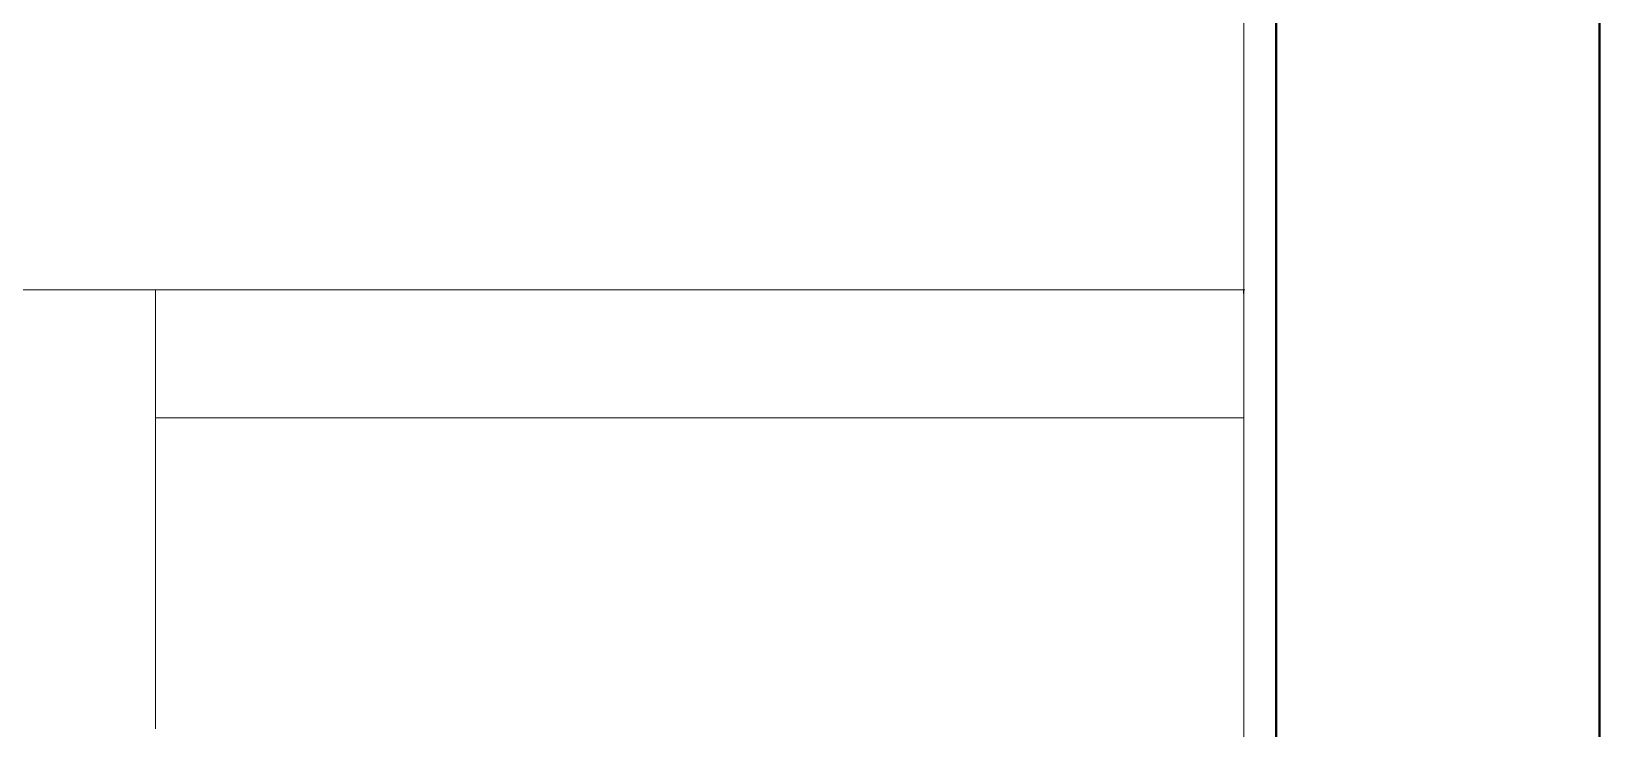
# Model space of a CAD drawing. Extents: x 65572 to 72871, y 30718 to 33858.
# Drawn here: x 65691.27 to 65715.5, y 31737.31 to 31748.09 of the extents above; entities that cross this region are included whole.
import ezdxf

# ---------------------------------------------------------------- set-up
doc = ezdxf.new("R2010")
doc.units = 0
doc.header["$LTSCALE"] = 0.5
doc.header["$MEASUREMENT"] = 0
doc.layers.get('0').update_dxf_attribs({"color": 20, "linetype": 'CONTINUOUS'})
for name, color, linetype, lineweight in [('Framing', 142, 'CONTINUOUS', 13), ('Layout', 154, 'CONTINUOUS', 5), ('Structure', 7, 'CONTINUOUS', 40), ('Viewed', 150, 'CONTINUOUS', 9)]:
    doc.layers.add(name, color=color, linetype=linetype, lineweight=lineweight)

msp = doc.modelspace()

# ---------------------------------------------------------------- linework, layer by layer
at = {"color": 0}
msp.add_line((65710.001499, 31744.042441), (65710.001499, 31744.096248), dxfattribs=at)
at = {"layer": 'Framing'}
msp.add_line((65710.001499, 31646.573358), (65710.001499, 31987.019194), dxfattribs=at)
at = {"layer": 'Layout', "linetype": 'ByBlock'}
msp.add_line((65710.001499, 31742.116792), (65693.186535, 31742.116792), dxfattribs=at)
for points in [[(65693.186535, 31742.116792), (65693.186535, 31742.120754), (65693.186535, 31742.124717), (65693.186535, 31742.128679), (65693.186535, 31742.132641), (65693.186535, 31742.136603), (65693.186535, 31742.140565), (65693.186535, 31742.144528), (65693.186535, 31742.14849), (65693.186535, 31742.152452), (65693.186535, 31742.156414), (65693.186535, 31742.160376), (65693.186535, 31742.164339), (65693.186535, 31742.168301), (65693.186535, 31742.172263), (65693.186535, 31742.176225), (65693.186535, 31742.180187), (65693.186535, 31742.18415), (65693.186535, 31742.188112), (65693.186535, 31742.192074), (65693.186535, 31742.196036), (65693.186535, 31742.199998), (65693.186535, 31742.203961), (65693.186535, 31742.207923), (65693.186535, 31742.211885), (65693.186535, 31742.215847), (65693.186535, 31742.219809), (65693.186535, 31742.223772), (65693.186535, 31742.227734), (65693.186535, 31742.231696), (65693.186535, 31742.235658), (65693.186535, 31742.23962), (65693.186535, 31742.243583), (65693.186535, 31742.247545), (65693.186535, 31742.251507), (65693.186535, 31742.255469), (65693.186535, 31742.259431), (65693.186535, 31742.263393), (65693.186535, 31742.267354), (65693.186535, 31742.271316), (65693.186535, 31742.275277), (65693.186535, 31742.279238), (65693.186535, 31742.2832), (65693.186535, 31742.287161), (65693.186535, 31742.291122), (65693.186535, 31742.295084), (65693.186535, 31742.299045), (65693.186535, 31742.303006), (65693.186535, 31742.306968), (65693.186535, 31742.310929), (65693.186535, 31742.314891), (65693.186535, 31742.318852), (65693.186535, 31742.322813), (65693.186535, 31742.326775), (65693.186535, 31742.330736), (65693.186535, 31742.334697), (65693.186535, 31742.338659), (65693.186535, 31742.34262), (65693.186535, 31742.346582), (65693.186535, 31742.350543), (65693.186535, 31742.354504), (65693.186535, 31742.358466), (65693.186535, 31742.362427), (65693.186535, 31742.366388), (65693.186535, 31742.37035), (65693.186535, 31742.374311), (65693.186535, 31742.378273), (65693.186535, 31742.382234), (65693.186535, 31742.386195), (65693.186535, 31742.390157), (65693.186535, 31742.394118), (65693.186535, 31742.398079), (65693.186535, 31742.402041), (65693.186535, 31742.406), (65693.186535, 31742.40996), (65693.186535, 31742.41392), (65693.186535, 31742.417879), (65693.186535, 31742.421839), (65693.186535, 31742.425799), (65693.186535, 31742.429759), (65693.186535, 31742.433718), (65693.186535, 31742.437678), (65693.186535, 31742.441638), (65693.186535, 31742.445597), (65693.186535, 31742.449557), (65693.186535, 31742.453517), (65693.186535, 31742.457477), (65693.186535, 31742.461436), (65693.186535, 31742.465396), (65693.186535, 31742.469356), (65693.186535, 31742.473315), (65693.186535, 31742.477275), (65693.186535, 31742.481235), (65693.186535, 31742.485194), (65693.186535, 31742.489154), (65693.186535, 31742.493114), (65693.186535, 31742.497074), (65693.186535, 31742.501033), (65693.186535, 31742.504993), (65693.186535, 31742.508953), (65693.186535, 31742.512912), (65693.186535, 31742.516872), (65693.186535, 31742.520832), (65693.186535, 31742.524792), (65693.186535, 31742.528751), (65693.186535, 31742.532711), (65693.186535, 31742.536671), (65693.186535, 31742.54063), (65693.186535, 31742.54459), (65693.186535, 31742.548547), (65693.186535, 31742.552504), (65693.186535, 31742.556461), (65693.186535, 31742.560419), (65693.186535, 31742.564376), (65693.186535, 31742.568333), (65693.186535, 31742.57229), (65693.186535, 31742.576247), (65693.186535, 31742.580205), (65693.186535, 31742.584162), (65693.186535, 31742.588119), (65693.186535, 31742.592076), (65693.186535, 31742.596034), (65693.186535, 31742.599991), (65693.186535, 31742.603948), (65693.186535, 31742.607905), (65693.186535, 31742.611862), (65693.186535, 31742.61582), (65693.186535, 31742.619777), (65693.186535, 31742.623734), (65693.186535, 31742.627691), (65693.186535, 31742.631649), (65693.186535, 31742.635606), (65693.186535, 31742.639563), (65693.186535, 31742.64352), (65693.186535, 31742.647478), (65693.186535, 31742.651435), (65693.186535, 31742.655392), (65693.186535, 31742.659349), (65693.186535, 31742.663306), (65693.186535, 31742.667264), (65693.186535, 31742.671221), (65693.186535, 31742.675178), (65693.186535, 31742.679135), (65693.186535, 31742.683093), (65693.186535, 31742.687049), (65693.186535, 31742.691003), (65693.186535, 31742.694957), (65693.186535, 31742.698911), (65693.186535, 31742.702864), (65693.186535, 31742.706818), (65693.186535, 31742.710772), (65693.186535, 31742.714726), (65693.186535, 31742.71868), (65693.186535, 31742.722634), (65693.186535, 31742.726588), (65693.186535, 31742.730542), (65693.186535, 31742.734496), (65693.186535, 31742.73845), (65693.186535, 31742.742404), (65693.186535, 31742.746357), (65693.186535, 31742.750311), (65693.186535, 31742.754265), (65693.186535, 31742.758219), (65693.186535, 31742.762173), (65693.186535, 31742.766127), (65693.186535, 31742.770081), (65693.186535, 31742.774035), (65693.186535, 31742.777989), (65693.186535, 31742.781943), (65693.186535, 31742.785897), (65693.186535, 31742.78985), (65693.186535, 31742.793804), (65693.186535, 31742.797758), (65693.186535, 31742.801712), (65693.186535, 31742.805666), (65693.186535, 31742.80962), (65693.186535, 31742.813574), (65693.186535, 31742.817528), (65693.186535, 31742.821482), (65693.186535, 31742.825436), (65693.186535, 31742.829388), (65693.186535, 31742.833338), (65693.186535, 31742.837288), (65693.186535, 31742.841237), (65693.186535, 31742.845187), (65693.186535, 31742.849137), (65693.186535, 31742.853087), (65693.186535, 31742.857036), (65693.186535, 31742.860986), (65693.186535, 31742.864936), (65693.186535, 31742.868886), (65693.186535, 31742.872836), (65693.186535, 31742.876785), (65693.186535, 31742.880735), (65693.186535, 31742.884685), (65693.186535, 31742.888635), (65693.186535, 31742.892584), (65693.186535, 31742.896534), (65693.186535, 31742.900484), (65693.186535, 31742.904434), (65693.186535, 31742.908383), (65693.186535, 31742.912333), (65693.186535, 31742.916283), (65693.186535, 31742.920233), (65693.186535, 31742.924182), (65693.186535, 31742.928132), (65693.186535, 31742.932082), (65693.186535, 31742.936032), (65693.186535, 31742.939982), (65693.186535, 31742.943931), (65693.186535, 31742.947881), (65693.186535, 31742.951831), (65693.186535, 31742.955781), (65693.186535, 31742.95973), (65693.186535, 31742.96368), (65693.186535, 31742.96763), (65693.186535, 31742.971578), (65693.186535, 31742.975522), (65693.186535, 31742.979467), (65693.186535, 31742.983412), (65693.186535, 31742.987357), (65693.186535, 31742.991301), (65693.186535, 31742.995246), (65693.186535, 31742.999191), (65693.186535, 31743.003136), (65693.186535, 31743.007081), (65693.186535, 31743.011025), (65693.186535, 31743.01497), (65693.186535, 31743.018915), (65693.186535, 31743.02286), (65693.186535, 31743.026805), (65693.186535, 31743.030749), (65693.186535, 31743.034694), (65693.186535, 31743.038639), (65693.186535, 31743.042584), (65693.186535, 31743.046529), (65693.186535, 31743.050473), (65693.186535, 31743.054418), (65693.186535, 31743.058363), (65693.186535, 31743.062308), (65693.186535, 31743.066253), (65693.186535, 31743.070197), (65693.186535, 31743.074142), (65693.186535, 31743.078087), (65693.186535, 31743.082032), (65693.186535, 31743.085977), (65693.186535, 31743.089921), (65693.186535, 31743.093866), (65693.186535, 31743.097811), (65693.186535, 31743.101756), (65693.186535, 31743.105701), (65693.186535, 31743.109645), (65693.186535, 31743.113587), (65693.186535, 31743.117526), (65693.186535, 31743.121465), (65693.186535, 31743.125404), (65693.186535, 31743.129343), (65693.186535, 31743.133282), (65693.186535, 31743.137221), (65693.186535, 31743.14116), (65693.186535, 31743.145099), (65693.186535, 31743.149038), (65693.186535, 31743.152977), (65693.186535, 31743.156916), (65693.186535, 31743.160855), (65693.186535, 31743.164794), (65693.186535, 31743.168733), (65693.186535, 31743.172672), (65693.186535, 31743.176611), (65693.186535, 31743.18055), (65693.186535, 31743.184489), (65693.186535, 31743.188428), (65693.186535, 31743.192367), (65693.186535, 31743.196306), (65693.186535, 31743.200245), (65693.186535, 31743.204184), (65693.186535, 31743.208123), (65693.186535, 31743.212062), (65693.186535, 31743.216001), (65693.186535, 31743.21994), (65693.186535, 31743.223879), (65693.186535, 31743.227818), (65693.186535, 31743.231757), (65693.186535, 31743.235696), (65693.186535, 31743.239635), (65693.186535, 31743.243574), (65693.186535, 31743.247513), (65693.186535, 31743.251452), (65693.186535, 31743.255387), (65693.186535, 31743.25932), (65693.186535, 31743.263252), (65693.186535, 31743.267185), (65693.186535, 31743.271117), (65693.186535, 31743.275049), (65693.186535, 31743.278982), (65693.186535, 31743.282914), (65693.186535, 31743.286846), (65693.186535, 31743.290779), (65693.186535, 31743.294711), (65693.186535, 31743.298644), (65693.186535, 31743.302576), (65693.186535, 31743.306508), (65693.186535, 31743.310441), (65693.186535, 31743.314373), (65693.186535, 31743.318305), (65693.186535, 31743.322238), (65693.186535, 31743.32617), (65693.186535, 31743.330103), (65693.186535, 31743.334035), (65693.186535, 31743.337967), (65693.186535, 31743.3419), (65693.186535, 31743.345832), (65693.186535, 31743.349765), (65693.186535, 31743.353697), (65693.186535, 31743.357629), (65693.186535, 31743.361562), (65693.186535, 31743.365494), (65693.186535, 31743.369426), (65693.186535, 31743.373359), (65693.186535, 31743.377291), (65693.186535, 31743.381224), (65693.186535, 31743.385156), (65693.186535, 31743.389088), (65693.186535, 31743.393021), (65693.186535, 31743.396948), (65693.186535, 31743.400873), (65693.186535, 31743.404798), (65693.186535, 31743.408723), (65693.186535, 31743.412648), (65693.186535, 31743.416573), (65693.186535, 31743.420498), (65693.186535, 31743.424423), (65693.186535, 31743.428348), (65693.186535, 31743.432273), (65693.186535, 31743.436198), (65693.186535, 31743.440123), (65693.186535, 31743.444047), (65693.186535, 31743.447972), (65693.186535, 31743.451897), (65693.186535, 31743.455822), (65693.186535, 31743.459747), (65693.186535, 31743.463672), (65693.186535, 31743.467597), (65693.186535, 31743.471522), (65693.186535, 31743.475447), (65693.186535, 31743.479372), (65693.186535, 31743.483297), (65693.186535, 31743.487222), (65693.186535, 31743.491147), (65693.186535, 31743.495072), (65693.186535, 31743.498997), (65693.186535, 31743.502921), (65693.186535, 31743.506846), (65693.186535, 31743.510771), (65693.186535, 31743.514696), (65693.186535, 31743.518621), (65693.186535, 31743.522546), (65693.186535, 31743.526471), (65693.186535, 31743.530396), (65693.186535, 31743.534321), (65693.186535, 31743.53824), (65693.186535, 31743.542157), (65693.186535, 31743.546073), (65693.186535, 31743.54999), (65693.186535, 31743.553907), (65693.186535, 31743.557823), (65693.186535, 31743.56174), (65693.186535, 31743.565657), (65693.186535, 31743.569573), (65693.186535, 31743.57349), (65693.186535, 31743.577407), (65693.186535, 31743.581323), (65693.186535, 31743.58524), (65693.186535, 31743.589157), (65693.186535, 31743.593073), (65693.186535, 31743.59699), (65693.186535, 31743.600907), (65693.186535, 31743.604823), (65693.186535, 31743.60874), (65693.186535, 31743.612657), (65693.186535, 31743.616573), (65693.186535, 31743.62049), (65693.186535, 31743.624407), (65693.186535, 31743.628323), (65693.186535, 31743.63224), (65693.186535, 31743.636157), (65693.186535, 31743.640073), (65693.186535, 31743.64399), (65693.186535, 31743.647907), (65693.186535, 31743.651823), (65693.186535, 31743.65574), (65693.186535, 31743.659657), (65693.186535, 31743.663573), (65693.186535, 31743.66749), (65693.186535, 31743.671407), (65693.186535, 31743.675323), (65693.186535, 31743.679233), (65693.186535, 31743.683141), (65693.186535, 31743.687048), (65693.186535, 31743.690956), (65693.186535, 31743.694863), (65693.186535, 31743.698771), (65693.186535, 31743.702678), (65693.186535, 31743.706586), (65693.186535, 31743.710494), (65693.186535, 31743.714401), (65693.186535, 31743.718309), (65693.186535, 31743.722216), (65693.186535, 31743.726124), (65693.186535, 31743.730032), (65693.186535, 31743.733939), (65693.186535, 31743.737847), (65693.186535, 31743.741754), (65693.186535, 31743.745662), (65693.186535, 31743.749569), (65693.186535, 31743.753477), (65693.186535, 31743.757385), (65693.186535, 31743.761292), (65693.186535, 31743.7652), (65693.186535, 31743.769107), (65693.186535, 31743.773015), (65693.186535, 31743.776923), (65693.186535, 31743.78083), (65693.186535, 31743.784738), (65693.186535, 31743.788645), (65693.186535, 31743.792553), (65693.186535, 31743.79646), (65693.186535, 31743.800368), (65693.186535, 31743.804276), (65693.186535, 31743.808183), (65693.186535, 31743.812091), (65693.186535, 31743.815998), (65693.186535, 31743.819897), (65693.186535, 31743.823795), (65693.186535, 31743.827693), (65693.186535, 31743.83159), (65693.186535, 31743.835488), (65693.186535, 31743.839386), (65693.186535, 31743.843284), (65693.186535, 31743.847181), (65693.186535, 31743.851079), (65693.186535, 31743.854977), (65693.186535, 31743.858874), (65693.186535, 31743.862772), (65693.186535, 31743.86667), (65693.186535, 31743.870567), (65693.186535, 31743.874465), (65693.186535, 31743.878363), (65693.186535, 31743.88226), (65693.186535, 31743.886158), (65693.186535, 31743.890056), (65693.186535, 31743.893953), (65693.186535, 31743.897851), (65693.186535, 31743.901749), (65693.186535, 31743.905646), (65693.186535, 31743.909544), (65693.186535, 31743.913442), (65693.186535, 31743.917339), (65693.186535, 31743.921237), (65693.186535, 31743.925135), (65693.186535, 31743.929032), (65693.186535, 31743.93293), (65693.186535, 31743.936828), (65693.186535, 31743.940726), (65693.186535, 31743.944623), (65693.186535, 31743.948521), (65693.186535, 31743.952419), (65693.186535, 31743.956316), (65693.186535, 31743.960204), (65693.186535, 31743.964091), (65693.186535, 31743.967978), (65693.186535, 31743.971865), (65693.186535, 31743.975752), (65693.186535, 31743.979639), (65693.186535, 31743.983526), (65693.186535, 31743.987413), (65693.186535, 31743.9913), (65693.186535, 31743.995187), (65693.186535, 31743.999074), (65693.186535, 31744.002961), (65693.186535, 31744.006847), (65693.186535, 31744.010734), (65693.186535, 31744.014621), (65693.186535, 31744.018508), (65693.186535, 31744.022395), (65693.186535, 31744.026282), (65693.186535, 31744.030169), (65693.186535, 31744.034056), (65693.186535, 31744.037943), (65693.186535, 31744.04183), (65693.186535, 31744.045717), (65693.186535, 31744.049604), (65693.186535, 31744.053491), (65693.186535, 31744.057378), (65693.186535, 31744.061265), (65693.186535, 31744.065152), (65693.186535, 31744.069039), (65693.186535, 31744.072926), (65693.186535, 31744.076813), (65693.186535, 31744.0807), (65693.186535, 31744.084587), (65693.186535, 31744.088474), (65693.186535, 31744.092361), (65693.186535, 31744.096248)], [(65693.186535, 31737.313787), (65693.186535, 31737.319195), (65693.186535, 31737.324603), (65693.186535, 31737.330011), (65693.186535, 31737.335419), (65693.186535, 31737.340827), (65693.186535, 31737.346235), (65693.186535, 31737.351643), (65693.186535, 31737.357051), (65693.186535, 31737.362459), (65693.186535, 31737.367867), (65693.186535, 31737.373275), (65693.186535, 31737.378683), (65693.186535, 31737.384091), (65693.186535, 31737.389499), (65693.186535, 31737.394907), (65693.186535, 31737.400315), (65693.186535, 31737.405723), (65693.186535, 31737.411131), (65693.186535, 31737.416539), (65693.186535, 31737.421947), (65693.186535, 31737.427356), (65693.186535, 31737.432764), (65693.186535, 31737.438172), (65693.186535, 31737.44358), (65693.186535, 31737.448988), (65693.186535, 31737.454396), (65693.186535, 31737.459804), (65693.186535, 31737.465212), (65693.186535, 31737.47062), (65693.186535, 31737.476028), (65693.186535, 31737.481436), (65693.186535, 31737.486844), (65693.186535, 31737.492252), (65693.186535, 31737.49766), (65693.186535, 31737.503068), (65693.186535, 31737.508476), (65693.186535, 31737.513884), (65693.186535, 31737.519292), (65693.186535, 31737.5247), (65693.186535, 31737.530108), (65693.186535, 31737.535516), (65693.186535, 31737.540924), (65693.186535, 31737.546332), (65693.186535, 31737.55174), (65693.186535, 31737.557148), (65693.186535, 31737.562556), (65693.186535, 31737.567964), (65693.186535, 31737.573372), (65693.186535, 31737.578781), (65693.186535, 31737.584189), (65693.186535, 31737.589597), (65693.186535, 31737.595005), (65693.186535, 31737.600413), (65693.186535, 31737.605821), (65693.186535, 31737.611229), (65693.186535, 31737.616637), (65693.186535, 31737.622045), (65693.186535, 31737.627453), (65693.186535, 31737.632861), (65693.186535, 31737.638269), (65693.186535, 31737.643677), (65693.186535, 31737.649085), (65693.186535, 31737.654493), (65693.186535, 31737.659901), (65693.186535, 31737.665309), (65693.186535, 31737.670717), (65693.186535, 31737.676125), (65693.186535, 31737.681533), (65693.186535, 31737.686941), (65693.186535, 31737.692349), (65693.186535, 31737.697757), (65693.186535, 31737.703165), (65693.186535, 31737.708573), (65693.186535, 31737.713981), (65693.186535, 31737.719389), (65693.186535, 31737.724797), (65693.186535, 31737.730205), (65693.186535, 31737.735614), (65693.186535, 31737.741022), (65693.186535, 31737.74643), (65693.186535, 31737.751838), (65693.186535, 31737.757246), (65693.186535, 31737.762654), (65693.186535, 31737.768062), (65693.186535, 31737.77347), (65693.186535, 31737.778878), (65693.186535, 31737.784286), (65693.186535, 31737.789694), (65693.186535, 31737.795102), (65693.186535, 31737.80051), (65693.186535, 31737.805918), (65693.186535, 31737.811326), (65693.186535, 31737.816734), (65693.186535, 31737.822142), (65693.186535, 31737.82755), (65693.186535, 31737.832958), (65693.186535, 31737.838366), (65693.186535, 31737.843774), (65693.186535, 31737.849268), (65693.186535, 31737.854977), (65693.186535, 31737.860686), (65693.186535, 31737.866394), (65693.186535, 31737.872103), (65693.186535, 31737.877812), (65693.186535, 31737.88352), (65693.186535, 31737.889229), (65693.186535, 31737.894938), (65693.186535, 31737.900646), (65693.186535, 31737.906355), (65693.186535, 31737.912064), (65693.186535, 31737.917772), (65693.186535, 31737.923481), (65693.186535, 31737.92919), (65693.186535, 31737.934898), (65693.186535, 31737.940607), (65693.186535, 31737.946316), (65693.186535, 31737.952024), (65693.186535, 31737.957733), (65693.186535, 31737.963442), (65693.186535, 31737.969151), (65693.186535, 31737.974859), (65693.186535, 31737.980568), (65693.186535, 31737.986277), (65693.186535, 31737.991985), (65693.186535, 31737.997694), (65693.186535, 31738.003403), (65693.186535, 31738.009111), (65693.186535, 31738.01482), (65693.186535, 31738.020529), (65693.186535, 31738.026237), (65693.186535, 31738.031946), (65693.186535, 31738.037655), (65693.186535, 31738.043363), (65693.186535, 31738.049072), (65693.186535, 31738.054781), (65693.186535, 31738.060489), (65693.186535, 31738.066198), (65693.186535, 31738.071907), (65693.186535, 31738.077616), (65693.186535, 31738.083324), (65693.186535, 31738.089033), (65693.186535, 31738.094742), (65693.186535, 31738.10045), (65693.186535, 31738.106159), (65693.186535, 31738.111868), (65693.186535, 31738.117576), (65693.186535, 31738.123285), (65693.186535, 31738.128994), (65693.186535, 31738.134702), (65693.186535, 31738.140411), (65693.186535, 31738.14612), (65693.186535, 31738.151828), (65693.186535, 31738.157537), (65693.186535, 31738.163246), (65693.186535, 31738.168954), (65693.186535, 31738.174663), (65693.186535, 31738.180372), (65693.186535, 31738.18608), (65693.186535, 31738.191789), (65693.186535, 31738.197498), (65693.186535, 31738.203207), (65693.186535, 31738.208915), (65693.186535, 31738.214624), (65693.186535, 31738.220333), (65693.186535, 31738.226041), (65693.186535, 31738.23175), (65693.186535, 31738.237459), (65693.186535, 31738.243167), (65693.186535, 31738.248876), (65693.186535, 31738.254585), (65693.186535, 31738.260293), (65693.186535, 31738.266002), (65693.186535, 31738.271711), (65693.186535, 31738.277419), (65693.186535, 31738.283128), (65693.186535, 31738.288837), (65693.186535, 31738.294545), (65693.186535, 31738.300254), (65693.186535, 31738.305963), (65693.186535, 31738.311672), (65693.186535, 31738.31738), (65693.186535, 31738.323089), (65693.186535, 31738.328798), (65693.186535, 31738.334506), (65693.186535, 31738.340215), (65693.186535, 31738.345924), (65693.186535, 31738.351632), (65693.186535, 31738.357341), (65693.186535, 31738.36305), (65693.186535, 31738.368758), (65693.186535, 31738.374467), (65693.186535, 31738.380176), (65693.186535, 31738.385884), (65693.186535, 31738.391593), (65693.186535, 31738.397302), (65693.186535, 31738.40301), (65693.186535, 31738.408719), (65693.186535, 31738.414428), (65693.186535, 31738.420137), (65693.186535, 31738.425845), (65693.186535, 31738.431554), (65693.186535, 31738.437263), (65693.186535, 31738.442971), (65693.186535, 31738.44868), (65693.186535, 31738.454389), (65693.186535, 31738.460097), (65693.186535, 31738.465806), (65693.186535, 31738.471515), (65693.186535, 31738.477223), (65693.186535, 31738.482932), (65693.186535, 31738.488641), (65693.186535, 31738.494349), (65693.186535, 31738.500058), (65693.186535, 31738.505767), (65693.186535, 31738.511475), (65693.186535, 31738.517184), (65693.186535, 31738.522893), (65693.186535, 31738.528601), (65693.186535, 31738.53431), (65693.186535, 31738.540019), (65693.186535, 31738.545728), (65693.186535, 31738.551436), (65693.186535, 31738.557145), (65693.186535, 31738.562854), (65693.186535, 31738.568562), (65693.186535, 31738.574271), (65693.186535, 31738.57998), (65693.186535, 31738.585688), (65693.186535, 31738.591397), (65693.186535, 31738.597106), (65693.186535, 31738.602814), (65693.186535, 31738.608523), (65693.186535, 31738.614232), (65693.186535, 31738.61994), (65693.186535, 31738.625649), (65693.186535, 31738.631358), (65693.186535, 31738.637066), (65693.186535, 31738.642775), (65693.186535, 31738.648484), (65693.186535, 31738.654193), (65693.186535, 31738.659901), (65693.186535, 31738.66561), (65693.186535, 31738.671319), (65693.186535, 31738.677027), (65693.186535, 31738.682736), (65693.186535, 31738.688445), (65693.186535, 31738.694153), (65693.186535, 31738.699862), (65693.186535, 31738.705571), (65693.186535, 31738.711279), (65693.186535, 31738.716988), (65693.186535, 31738.722697), (65693.186535, 31738.728405), (65693.186535, 31738.734114), (65693.186535, 31738.739823), (65693.186535, 31738.745531), (65693.186535, 31738.75124), (65693.186535, 31738.756949), (65693.186535, 31738.762657), (65693.186535, 31738.768366), (65693.186535, 31738.774075), (65693.186535, 31738.779784), (65693.186535, 31738.785492), (65693.186535, 31738.791201), (65693.186535, 31738.79691), (65693.186535, 31738.802618), (65693.186535, 31738.808327), (65693.186535, 31738.814036), (65693.186535, 31738.819744), (65693.186535, 31738.825453), (65693.186535, 31738.831162), (65693.186535, 31738.83687), (65693.186535, 31738.842579), (65693.186535, 31738.848288), (65693.186535, 31738.853996), (65693.186535, 31738.859705), (65693.186535, 31738.865414), (65693.186535, 31738.871286), (65693.186535, 31738.877223), (65693.186535, 31738.883161), (65693.186535, 31738.889099), (65693.186535, 31738.895036), (65693.186535, 31738.900974), (65693.186535, 31738.906911), (65693.186535, 31738.912849), (65693.186535, 31738.918786), (65693.186535, 31738.924724), (65693.186535, 31738.930661), (65693.186535, 31738.936599), (65693.186535, 31738.942536), (65693.186535, 31738.948474), (65693.186535, 31738.954412), (65693.186535, 31738.960349), (65693.186535, 31738.966287), (65693.186535, 31738.972224), (65693.186535, 31738.978162), (65693.186535, 31738.984099), (65693.186535, 31738.990037), (65693.186535, 31738.995974), (65693.186535, 31739.001912), (65693.186535, 31739.007849), (65693.186535, 31739.013787), (65693.186535, 31739.019724), (65693.186535, 31739.025662), (65693.186535, 31739.0316), (65693.186535, 31739.037537), (65693.186535, 31739.043475), (65693.186535, 31739.049412), (65693.186535, 31739.05535), (65693.186535, 31739.061287), (65693.186535, 31739.067225), (65693.186535, 31739.073162), (65693.186535, 31739.0791), (65693.186535, 31739.085037), (65693.186535, 31739.090975), (65693.186535, 31739.096913), (65693.186535, 31739.10285), (65693.186535, 31739.108788), (65693.186535, 31739.114725), (65693.186535, 31739.120663), (65693.186535, 31739.1266), (65693.186535, 31739.132538), (65693.186535, 31739.138475), (65693.186535, 31739.144413), (65693.186535, 31739.15035), (65693.186535, 31739.156288), (65693.186535, 31739.162225), (65693.186535, 31739.168163), (65693.186535, 31739.174101), (65693.186535, 31739.180038), (65693.186535, 31739.185976), (65693.186535, 31739.191913), (65693.186535, 31739.197851), (65693.186535, 31739.203788), (65693.186535, 31739.209726), (65693.186535, 31739.215663), (65693.186535, 31739.221601), (65693.186535, 31739.227538), (65693.186535, 31739.233476), (65693.186535, 31739.239413), (65693.186535, 31739.245351), (65693.186535, 31739.251289), (65693.186535, 31739.257226), (65693.186535, 31739.263164), (65693.186535, 31739.269101), (65693.186535, 31739.275039), (65693.186535, 31739.280976), (65693.186535, 31739.286914), (65693.186535, 31739.292851), (65693.186535, 31739.298789), (65693.186535, 31739.304726), (65693.186535, 31739.310664), (65693.186535, 31739.316602), (65693.186535, 31739.322539), (65693.186535, 31739.328477), (65693.186535, 31739.334414), (65693.186535, 31739.340352), (65693.186535, 31739.346289), (65693.186535, 31739.352227), (65693.186535, 31739.358164), (65693.186535, 31739.364102), (65693.186535, 31739.370039), (65693.186535, 31739.375977), (65693.186535, 31739.381914), (65693.186535, 31739.387852), (65693.186535, 31739.39379), (65693.186535, 31739.399727), (65693.186535, 31739.405665), (65693.186535, 31739.411602), (65693.186535, 31739.41754), (65693.186535, 31739.423477), (65693.186535, 31739.429415), (65693.186535, 31739.435352), (65693.186535, 31739.44129), (65693.186535, 31739.447227), (65693.186535, 31739.453165), (65693.186535, 31739.459103), (65693.186535, 31739.46504), (65693.186535, 31739.470978), (65693.186535, 31739.476915), (65693.186535, 31739.482853), (65693.186535, 31739.48879), (65693.186535, 31739.494728), (65693.186535, 31739.500665), (65693.186535, 31739.506603), (65693.186535, 31739.51254), (65693.186535, 31739.518478), (65693.186535, 31739.524415), (65693.186535, 31739.530353), (65693.186535, 31739.536291), (65693.186535, 31739.542228), (65693.186535, 31739.548166), (65693.186535, 31739.554103), (65693.186535, 31739.560041), (65693.186535, 31739.565978), (65693.186535, 31739.571916), (65693.186535, 31739.577853), (65693.186535, 31739.583791), (65693.186535, 31739.589728), (65693.186535, 31739.595666), (65693.186535, 31739.601603), (65693.186535, 31739.607541), (65693.186535, 31739.613479), (65693.186535, 31739.619416), (65693.186535, 31739.625354), (65693.186535, 31739.631291), (65693.186535, 31739.637229), (65693.186535, 31739.643166), (65693.186535, 31739.649104), (65693.186535, 31739.655041), (65693.186535, 31739.660979), (65693.186535, 31739.666916), (65693.186535, 31739.672854), (65693.186535, 31739.678792), (65693.186535, 31739.684729), (65693.186535, 31739.690667), (65693.186535, 31739.696604), (65693.186535, 31739.702542), (65693.186535, 31739.708479), (65693.186535, 31739.714417), (65693.186535, 31739.720354), (65693.186535, 31739.726292), (65693.186535, 31739.732229), (65693.186535, 31739.738167), (65693.186535, 31739.744104), (65693.186535, 31739.750042), (65693.186535, 31739.75598), (65693.186535, 31739.761917), (65693.186535, 31739.767855), (65693.186535, 31739.773792), (65693.186535, 31739.77973), (65693.186535, 31739.785667), (65693.186535, 31739.791605), (65693.186535, 31739.797542), (65693.186535, 31739.80348), (65693.186535, 31739.809417), (65693.186535, 31739.815355), (65693.186535, 31739.821293), (65693.186535, 31739.82723), (65693.186535, 31739.833168), (65693.186535, 31739.839105), (65693.186535, 31739.845043), (65693.186535, 31739.85098), (65693.186535, 31739.856918), (65693.186535, 31739.862855), (65693.186535, 31739.868793), (65693.186535, 31739.87473), (65693.186535, 31739.880668), (65693.186535, 31739.886605), (65693.186535, 31739.892543), (65693.186535, 31739.898481), (65693.186535, 31739.904418), (65693.186535, 31739.910356), (65693.186535, 31739.916293), (65693.186535, 31739.922231), (65693.186535, 31739.92819), (65693.186535, 31739.934282), (65693.186535, 31739.940374), (65693.186535, 31739.946465), (65693.186535, 31739.952557), (65693.186535, 31739.958649), (65693.186535, 31739.964741), (65693.186535, 31739.970832), (65693.186535, 31739.976924), (65693.186535, 31739.983016), (65693.186535, 31739.989108), (65693.186535, 31739.995199), (65693.186535, 31740.001291), (65693.186535, 31740.007383), (65693.186535, 31740.013475), (65693.186535, 31740.019566), (65693.186535, 31740.025658), (65693.186535, 31740.03175), (65693.186535, 31740.037841), (65693.186535, 31740.043933), (65693.186535, 31740.050025), (65693.186535, 31740.056117), (65693.186535, 31740.062208), (65693.186535, 31740.0683), (65693.186535, 31740.074392), (65693.186535, 31740.080484), (65693.186535, 31740.086575), (65693.186535, 31740.092667), (65693.186535, 31740.098759), (65693.186535, 31740.10485), (65693.186535, 31740.110942), (65693.186535, 31740.117034), (65693.186535, 31740.123126), (65693.186535, 31740.129217), (65693.186535, 31740.135309), (65693.186535, 31740.141401), (65693.186535, 31740.147493), (65693.186535, 31740.153584), (65693.186535, 31740.159676), (65693.186535, 31740.165768), (65693.186535, 31740.17186), (65693.186535, 31740.177951), (65693.186535, 31740.184043), (65693.186535, 31740.190135), (65693.186535, 31740.196226), (65693.186535, 31740.202318), (65693.186535, 31740.20841), (65693.186535, 31740.214502), (65693.186535, 31740.220593), (65693.186535, 31740.226685), (65693.186535, 31740.232777), (65693.186535, 31740.238869), (65693.186535, 31740.24496), (65693.186535, 31740.251052), (65693.186535, 31740.257144), (65693.186535, 31740.263235), (65693.186535, 31740.269327), (65693.186535, 31740.275419), (65693.186535, 31740.281511), (65693.186535, 31740.287602), (65693.186535, 31740.293694), (65693.186535, 31740.299786), (65693.186535, 31740.305878), (65693.186535, 31740.311969), (65693.186535, 31740.318061), (65693.186535, 31740.324153), (65693.186535, 31740.330245), (65693.186535, 31740.336336), (65693.186535, 31740.342428), (65693.186535, 31740.34852), (65693.186535, 31740.354611), (65693.186535, 31740.360703), (65693.186535, 31740.366795), (65693.186535, 31740.372887), (65693.186535, 31740.378978), (65693.186535, 31740.38507), (65693.186535, 31740.391162), (65693.186535, 31740.397254), (65693.186535, 31740.403345), (65693.186535, 31740.409437), (65693.186535, 31740.415529), (65693.186535, 31740.42162), (65693.186535, 31740.427712), (65693.186535, 31740.433804), (65693.186535, 31740.439896), (65693.186535, 31740.445987), (65693.186535, 31740.452079), (65693.186535, 31740.458171), (65693.186535, 31740.464263), (65693.186535, 31740.470354), (65693.186535, 31740.476446), (65693.186535, 31740.482538), (65693.186535, 31740.48863), (65693.186535, 31740.494721), (65693.186535, 31740.500813), (65693.186535, 31740.506905), (65693.186535, 31740.512996), (65693.186535, 31740.519088), (65693.186535, 31740.52518), (65693.186535, 31740.531272), (65693.186535, 31740.537363), (65693.186535, 31740.543455), (65693.186535, 31740.549547), (65693.186535, 31740.555639), (65693.186535, 31740.56173), (65693.186535, 31740.567822), (65693.186535, 31740.573914), (65693.186535, 31740.580005), (65693.186535, 31740.586097), (65693.186535, 31740.592189), (65693.186535, 31740.598281), (65693.186535, 31740.604372), (65693.186535, 31740.610464), (65693.186535, 31740.616556), (65693.186535, 31740.622648), (65693.186535, 31740.628739), (65693.186535, 31740.634831), (65693.186535, 31740.640923), (65693.186535, 31740.647015), (65693.186535, 31740.653106), (65693.186535, 31740.659198), (65693.186535, 31740.66529), (65693.186535, 31740.671381), (65693.186535, 31740.677473), (65693.186535, 31740.683565), (65693.186535, 31740.689657), (65693.186535, 31740.695748), (65693.186535, 31740.70184), (65693.186535, 31740.707932), (65693.186535, 31740.714024), (65693.186535, 31740.720115), (65693.186535, 31740.726207), (65693.186535, 31740.732299), (65693.186535, 31740.73839), (65693.186535, 31740.744482), (65693.186535, 31740.750574), (65693.186535, 31740.756666), (65693.186535, 31740.762757), (65693.186535, 31740.768849), (65693.186535, 31740.774941), (65693.186535, 31740.781033), (65693.186535, 31740.787124), (65693.186535, 31740.793216), (65693.186535, 31740.799308), (65693.186535, 31740.8054), (65693.186535, 31740.811491), (65693.186535, 31740.817583), (65693.186535, 31740.823675), (65693.186535, 31740.829766), (65693.186535, 31740.835858), (65693.186535, 31740.84195), (65693.186535, 31740.848042), (65693.186535, 31740.854133), (65693.186535, 31740.860225), (65693.186535, 31740.866317), (65693.186535, 31740.872409), (65693.186535, 31740.8785), (65693.186535, 31740.884592), (65693.186535, 31740.890684), (65693.186535, 31740.896775), (65693.186535, 31740.902867), (65693.186535, 31740.908959), (65693.186535, 31740.915051), (65693.186535, 31740.921142), (65693.186535, 31740.927234), (65693.186535, 31740.933326), (65693.186535, 31740.939418), (65693.186535, 31740.945509), (65693.186535, 31740.951601), (65693.186535, 31740.957693), (65693.186535, 31740.963785), (65693.186535, 31740.969876), (65693.186535, 31740.975968), (65693.186535, 31740.98206), (65693.186535, 31740.988151), (65693.186535, 31740.994243), (65693.186535, 31741.000335), (65693.186535, 31741.006427), (65693.186535, 31741.012518), (65693.186535, 31741.018654), (65693.186535, 31741.024824), (65693.186535, 31741.030993), (65693.186535, 31741.037162), (65693.186535, 31741.043332), (65693.186535, 31741.049501), (65693.186535, 31741.05567), (65693.186535, 31741.06184), (65693.186535, 31741.068009), (65693.186535, 31741.074178), (65693.186535, 31741.080348), (65693.186535, 31741.086517), (65693.186535, 31741.092686), (65693.186535, 31741.098855), (65693.186535, 31741.105025), (65693.186535, 31741.111194), (65693.186535, 31741.117363), (65693.186535, 31741.123533), (65693.186535, 31741.129702), (65693.186535, 31741.135871), (65693.186535, 31741.142041), (65693.186535, 31741.14821), (65693.186535, 31741.154379), (65693.186535, 31741.160549), (65693.186535, 31741.166718), (65693.186535, 31741.172887), (65693.186535, 31741.179057), (65693.186535, 31741.185226), (65693.186535, 31741.191395), (65693.186535, 31741.197565), (65693.186535, 31741.203734), (65693.186535, 31741.209903), (65693.186535, 31741.216072), (65693.186535, 31741.222242), (65693.186535, 31741.228411), (65693.186535, 31741.23458), (65693.186535, 31741.24075), (65693.186535, 31741.246919), (65693.186535, 31741.253088), (65693.186535, 31741.259258), (65693.186535, 31741.265427), (65693.186535, 31741.271596), (65693.186535, 31741.277766), (65693.186535, 31741.283935), (65693.186535, 31741.290104), (65693.186535, 31741.296274), (65693.186535, 31741.302443), (65693.186535, 31741.308612), (65693.186535, 31741.314781), (65693.186535, 31741.320951), (65693.186535, 31741.32712), (65693.186535, 31741.333289), (65693.186535, 31741.339459), (65693.186535, 31741.345628), (65693.186535, 31741.351797), (65693.186535, 31741.357967), (65693.186535, 31741.364136), (65693.186535, 31741.370305), (65693.186535, 31741.376475), (65693.186535, 31741.382644), (65693.186535, 31741.388813), (65693.186535, 31741.394983), (65693.186535, 31741.401152), (65693.186535, 31741.407321), (65693.186535, 31741.41349), (65693.186535, 31741.41966), (65693.186535, 31741.425829), (65693.186535, 31741.431998), (65693.186535, 31741.438168), (65693.186535, 31741.444337), (65693.186535, 31741.450506), (65693.186535, 31741.456676), (65693.186535, 31741.462845), (65693.186535, 31741.469014), (65693.186535, 31741.475184), (65693.186535, 31741.481353), (65693.186535, 31741.487522), (65693.186535, 31741.493692), (65693.186535, 31741.499861), (65693.186535, 31741.50603), (65693.186535, 31741.512199), (65693.186535, 31741.518369), (65693.186535, 31741.524538), (65693.186535, 31741.530707), (65693.186535, 31741.536877), (65693.186535, 31741.543046), (65693.186535, 31741.549215), (65693.186535, 31741.555385), (65693.186535, 31741.561554), (65693.186535, 31741.567723), (65693.186535, 31741.573893), (65693.186535, 31741.580062), (65693.186535, 31741.586231), (65693.186535, 31741.592401), (65693.186535, 31741.59857), (65693.186535, 31741.604739), (65693.186535, 31741.610909), (65693.186535, 31741.617078), (65693.186535, 31741.623247), (65693.186535, 31741.629416), (65693.186535, 31741.635586), (65693.186535, 31741.641755), (65693.186535, 31741.647924), (65693.186535, 31741.654094), (65693.186535, 31741.660263), (65693.186535, 31741.666432), (65693.186535, 31741.672602), (65693.186535, 31741.678771), (65693.186535, 31741.68494), (65693.186535, 31741.69111), (65693.186535, 31741.697279), (65693.186535, 31741.703448), (65693.186535, 31741.709618), (65693.186535, 31741.715787), (65693.186535, 31741.721956), (65693.186535, 31741.728125), (65693.186535, 31741.734295), (65693.186535, 31741.740464), (65693.186535, 31741.746633), (65693.186535, 31741.752803), (65693.186535, 31741.758972), (65693.186535, 31741.765141), (65693.186535, 31741.771311), (65693.186535, 31741.77748), (65693.186535, 31741.783649), (65693.186535, 31741.789819), (65693.186535, 31741.795988), (65693.186535, 31741.802157), (65693.186535, 31741.808327), (65693.186535, 31741.814496), (65693.186535, 31741.820665), (65693.186535, 31741.826834), (65693.186535, 31741.833004), (65693.186535, 31741.839173), (65693.186535, 31741.845342), (65693.186535, 31741.851512), (65693.186535, 31741.857681), (65693.186535, 31741.86385), (65693.186535, 31741.87002), (65693.186535, 31741.876189), (65693.186535, 31741.882358), (65693.186535, 31741.888528), (65693.186535, 31741.894697), (65693.186535, 31741.900866), (65693.186535, 31741.907036), (65693.186535, 31741.913205), (65693.186535, 31741.919374), (65693.186535, 31741.925543), (65693.186535, 31741.931713), (65693.186535, 31741.937882), (65693.186535, 31741.944051), (65693.186535, 31741.950221), (65693.186535, 31741.95639), (65693.186535, 31741.962559), (65693.186535, 31741.968729), (65693.186535, 31741.974898), (65693.186535, 31741.981067), (65693.186535, 31741.987237), (65693.186535, 31741.993406), (65693.186535, 31741.999575), (65693.186535, 31742.005745), (65693.186535, 31742.011914), (65693.186535, 31742.018083), (65693.186535, 31742.024253), (65693.186535, 31742.030422), (65693.186535, 31742.036591), (65693.186535, 31742.04276), (65693.186535, 31742.04893), (65693.186535, 31742.055099), (65693.186535, 31742.061268), (65693.186535, 31742.067438), (65693.186535, 31742.073607), (65693.186535, 31742.079776), (65693.186535, 31742.085946), (65693.186535, 31742.092115), (65693.186535, 31742.098284), (65693.186535, 31742.104454), (65693.186535, 31742.110623), (65693.186535, 31742.116792)]]:
    msp.add_lwpolyline(points, dxfattribs=at)
at = {"layer": 'Structure'}
for p, q in [((65710.50134, 31628.376301), (65710.50134, 32004.756404)), ((65715.50134, 31628.376301), (65715.50134, 32004.756404))]:
    msp.add_line(p, q, dxfattribs=at)
at = {"layer": 'Viewed', "linetype": 'ByBlock'}
msp.add_line((65710.019764, 31744.096248), (65602.553851, 31744.096248), dxfattribs=at)

doc.saveas('drawing.dxf')
